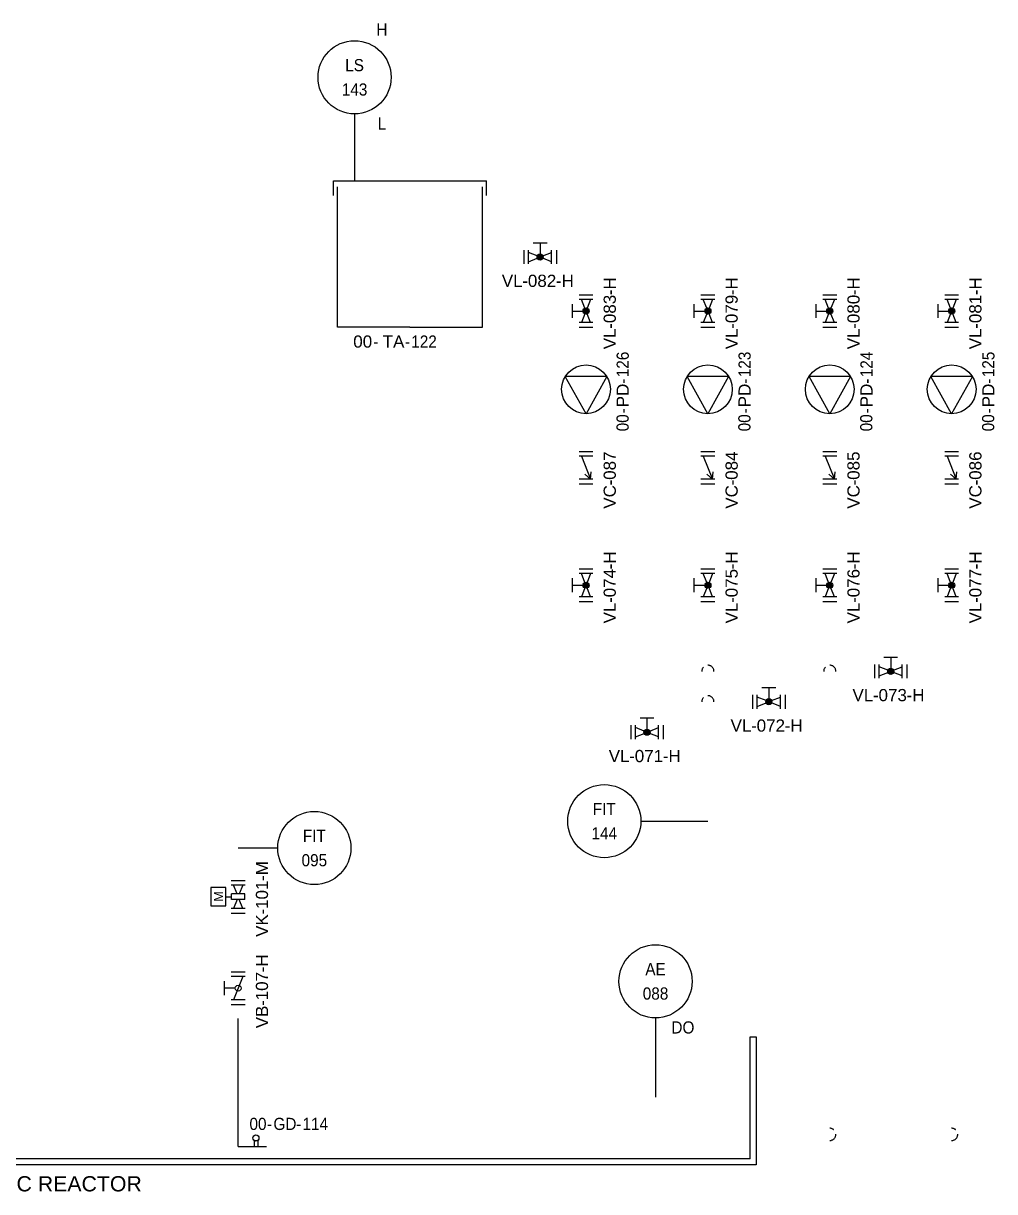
# Model space of a CAD drawing. Header units: millimetres. Extents: x 7 to 679, y 226 to 752.
# Drawn here: x 210.8 to 370.1, y 488.6 to 680.4 of the extents above; entities that cross this region are included whole.
import ezdxf
from ezdxf.enums import TextEntityAlignment as Align

# ---------------------------------------------------------------- set-up
doc = ezdxf.new("R2010")
doc.units = ezdxf.units.MM
doc.header["$LTSCALE"] = 0.25
doc.set_wipeout_variables(frame=1)
doc.linetypes.add('HIDDEN', pattern=[9.525, 6.35, -3.175])
doc.layers.add('chemical', color=4, linetype='HIDDEN', true_color=0x00ffff)
for name, color, linetype, lineweight, true_color in [('equipment', 5, 'Continuous', 25, 0x0000ff), ('instrumentation', 4, 'Continuous', 25, 0x00ffff), ('Text', 7, 'Continuous', 25, 0xffffff), ('unit', 1, 'Continuous', 25, 0xff0000), ('valve', 7, 'Continuous', 25, 0xffffff)]:
    doc.layers.add(name, color=color, linetype=linetype, lineweight=lineweight, true_color=true_color)
doc.styles.add('Organica', font='arial.ttf')

# ---------------------------------------------------------------- blocks, each defined once
blk = doc.blocks.new('*U38')
for p, q in [((-3.4, -2.11), (0, 4)), ((0, 4), (3.4, -2.11)), ((-3.4, -2.11), (3.4, -2.11))]:
    blk.add_line(p, q)
blk.add_circle((0, 0), 4)
at = {"char_height": 2, "width": 5.3402, "attachment_point": 6, "rotation": 269.9064, "line_spacing_factor": 0.9, "style": 'Organica'}
for insert in [(-6.01, 3.13), (-6.02, -1.77)]:
    blk.add_mtext('{\\W0.9;-}', dxfattribs=dict(at, insert=insert))
at = {"style": 'Organica', "flags": 1}
for tag, p in [('PUMP_TYPE', (-13.95, 99.74)), ('NOTE', (-13.95, 96.74)), ('NOTE_CHINESE', (-13.95, 93.74)), ('MATERIAL_HOUSING', (-13.95, 90.64)), ('MATERIAL_IMPELLER', (-13.95, 87.64)), ('INSTALLED_POWER', (-13.95, 81.43)), ('CONSUMED_POWER', (-13.95, 78.43)), ('MODEL', (-13.95, 75.32)), ('MANUFACTURE', (-13.95, 72.21)), ('UNIT_CAPACITY', (-13.42, 69.06)), ('SP_CAPACITY', (-13.42, 66.16)), ('UNIT_HEAD', (-13.42, 63.06)), ('SP_HEAD', (-13.42, 60.06)), ('INSTALLATION', (-13.42, 56.95)), ('STB_DTY', (-13.42, 53.63)), ('RUNNINGHOURS', (-13.42, 50.63)), ('HOSTNAME', (-12.95, 46.85)), ('DI', (-13.85, 41.6)), ('DO', (-13.85, 38.6)), ('PO', (-13.85, 26.6)), ('PROCESSUNITAREA', (-13.85, 23.6))]:
    blk.add_attdef(tag, text='', height=2, dxfattribs=at).set_placement(p, align=Align.MIDDLE_CENTER)
at = {"style": 'Organica', "width": 0.9}
blk.add_attdef('AREA_CODE', text='', height=2, rotation=269.9064, dxfattribs=at).set_placement((-5.99, 4.1), align=Align.MIDDLE_RIGHT)
at = {"style": 'Organica'}
blk.add_attdef('TAG_ID', text='', height=2, rotation=269.9064, dxfattribs=at).set_placement((-6.02, -0.93), align=Align.MIDDLE_RIGHT)
at = {"style": 'Organica', "width": 0.9, "flags": 8}
blk.add_attdef('TAG', text='', height=2, rotation=269.9064, dxfattribs=at).set_placement((-6.02, -4.08), align=Align.MIDDLE_CENTER)
blk = doc.blocks.new('*U40')
for p, q in [((-3.4, -2.11), (0, 4)), ((0, 4), (3.4, -2.11)), ((-3.4, -2.11), (3.4, -2.11))]:
    blk.add_line(p, q)
blk.add_circle((0, 0), 4)
at = {"char_height": 2, "width": 5.3402, "attachment_point": 6, "rotation": 269.9064, "line_spacing_factor": 0.9, "style": 'Organica'}
for insert in [(-6.01, 3.13), (-6.02, -1.77)]:
    blk.add_mtext('{\\W0.9;-}', dxfattribs=dict(at, insert=insert))
at = {"style": 'Organica', "flags": 1}
for tag, p in [('PUMP_TYPE', (-13.95, 99.74)), ('NOTE', (-13.95, 96.74)), ('NOTE_CHINESE', (-13.95, 93.74)), ('MATERIAL_HOUSING', (-13.95, 90.64)), ('MATERIAL_IMPELLER', (-13.95, 87.64)), ('INSTALLED_POWER', (-13.95, 81.43)), ('CONSUMED_POWER', (-13.95, 78.43)), ('MODEL', (-13.95, 75.32)), ('MANUFACTURE', (-13.95, 72.21)), ('UNIT_CAPACITY', (-13.42, 69.06)), ('SP_CAPACITY', (-13.42, 66.16)), ('UNIT_HEAD', (-13.42, 63.06)), ('SP_HEAD', (-13.42, 60.06)), ('INSTALLATION', (-13.42, 56.95)), ('STB_DTY', (-13.42, 53.63)), ('RUNNINGHOURS', (-13.42, 50.63)), ('HOSTNAME', (-12.95, 46.85)), ('DI', (-13.85, 41.6)), ('DO', (-13.85, 38.6)), ('PO', (-13.85, 26.6)), ('PROCESSUNITAREA', (-13.85, 23.6))]:
    blk.add_attdef(tag, text='', height=2, dxfattribs=at).set_placement(p, align=Align.MIDDLE_CENTER)
at = {"style": 'Organica', "width": 0.9}
blk.add_attdef('AREA_CODE', text='', height=2, rotation=269.9064, dxfattribs=at).set_placement((-5.99, 4.1), align=Align.MIDDLE_RIGHT)
at = {"style": 'Organica'}
blk.add_attdef('TAG_ID', text='', height=2, rotation=269.9064, dxfattribs=at).set_placement((-6.02, -0.93), align=Align.MIDDLE_RIGHT)
at = {"style": 'Organica', "width": 0.9, "flags": 8}
blk.add_attdef('TAG', text='', height=2, rotation=269.9064, dxfattribs=at).set_placement((-6.02, -4.08), align=Align.MIDDLE_CENTER)
blk = doc.blocks.new('*U42')
for p, q in [((-3.4, -2.11), (0, 4)), ((0, 4), (3.4, -2.11)), ((-3.4, -2.11), (3.4, -2.11))]:
    blk.add_line(p, q)
blk.add_circle((0, 0), 4)
at = {"char_height": 2, "width": 5.3402, "attachment_point": 6, "rotation": 269.9064, "line_spacing_factor": 0.9, "style": 'Organica'}
for insert in [(-6.01, 3.13), (-6.02, -1.77)]:
    blk.add_mtext('{\\W0.9;-}', dxfattribs=dict(at, insert=insert))
at = {"style": 'Organica', "flags": 1}
for tag, p in [('PUMP_TYPE', (-13.95, 99.74)), ('NOTE', (-13.95, 96.74)), ('NOTE_CHINESE', (-13.95, 93.74)), ('MATERIAL_HOUSING', (-13.95, 90.64)), ('MATERIAL_IMPELLER', (-13.95, 87.64)), ('INSTALLED_POWER', (-13.95, 81.43)), ('CONSUMED_POWER', (-13.95, 78.43)), ('MODEL', (-13.95, 75.32)), ('MANUFACTURE', (-13.95, 72.21)), ('UNIT_CAPACITY', (-13.42, 69.06)), ('SP_CAPACITY', (-13.42, 66.16)), ('UNIT_HEAD', (-13.42, 63.06)), ('SP_HEAD', (-13.42, 60.06)), ('INSTALLATION', (-13.42, 56.95)), ('STB_DTY', (-13.42, 53.63)), ('RUNNINGHOURS', (-13.42, 50.63)), ('HOSTNAME', (-12.95, 46.85)), ('DI', (-13.85, 41.6)), ('DO', (-13.85, 38.6)), ('PO', (-13.85, 26.6)), ('PROCESSUNITAREA', (-13.85, 23.6))]:
    blk.add_attdef(tag, text='', height=2, dxfattribs=at).set_placement(p, align=Align.MIDDLE_CENTER)
at = {"style": 'Organica', "width": 0.9}
blk.add_attdef('AREA_CODE', text='', height=2, rotation=269.9064, dxfattribs=at).set_placement((-5.99, 4.1), align=Align.MIDDLE_RIGHT)
at = {"style": 'Organica'}
blk.add_attdef('TAG_ID', text='', height=2, rotation=269.9064, dxfattribs=at).set_placement((-6.02, -0.93), align=Align.MIDDLE_RIGHT)
at = {"style": 'Organica', "width": 0.9, "flags": 8}
blk.add_attdef('TAG', text='', height=2, rotation=269.9064, dxfattribs=at).set_placement((-6.02, -4.08), align=Align.MIDDLE_CENTER)
blk = doc.blocks.new('*U44')
for p, q in [((-3.4, -2.11), (0, 4)), ((0, 4), (3.4, -2.11)), ((-3.4, -2.11), (3.4, -2.11))]:
    blk.add_line(p, q)
blk.add_circle((0, 0), 4)
at = {"char_height": 2, "width": 5.3402, "attachment_point": 6, "rotation": 270, "line_spacing_factor": 0.9, "style": 'Organica'}
for insert in [(-6.02, 3.13), (-6.02, -1.77)]:
    blk.add_mtext('{\\W0.9;-}', dxfattribs=dict(at, insert=insert))
at = {"style": 'Organica', "flags": 1}
for tag, p in [('PUMP_TYPE', (-13.95, 99.74)), ('NOTE', (-13.95, 96.74)), ('NOTE_CHINESE', (-13.95, 93.74)), ('MATERIAL_HOUSING', (-13.95, 90.64)), ('MATERIAL_IMPELLER', (-13.95, 87.64)), ('INSTALLED_POWER', (-13.95, 81.43)), ('CONSUMED_POWER', (-13.95, 78.43)), ('MODEL', (-13.95, 75.32)), ('MANUFACTURE', (-13.95, 72.21)), ('UNIT_CAPACITY', (-13.42, 69.06)), ('SP_CAPACITY', (-13.42, 66.16)), ('UNIT_HEAD', (-13.42, 63.06)), ('SP_HEAD', (-13.42, 60.06)), ('INSTALLATION', (-13.42, 56.95)), ('STB_DTY', (-13.42, 53.63)), ('RUNNINGHOURS', (-13.42, 50.63)), ('HOSTNAME', (-12.95, 46.85)), ('DI', (-13.85, 41.6)), ('DO', (-13.85, 38.6)), ('PO', (-13.85, 26.6)), ('PROCESSUNITAREA', (-13.85, 23.6))]:
    blk.add_attdef(tag, text='', height=2, dxfattribs=at).set_placement(p, align=Align.MIDDLE_CENTER)
at = {"style": 'Organica', "width": 0.9}
blk.add_attdef('AREA_CODE', text='', height=2, rotation=270, dxfattribs=at).set_placement((-6, 4.1), align=Align.MIDDLE_RIGHT)
at = {"style": 'Organica'}
blk.add_attdef('TAG_ID', text='', height=2, rotation=270, dxfattribs=at).set_placement((-6.02, -0.93), align=Align.MIDDLE_RIGHT)
at = {"style": 'Organica', "width": 0.9, "flags": 8}
blk.add_attdef('TAG', text='', height=2, rotation=270, dxfattribs=at).set_placement((-6.02, -4.08), align=Align.MIDDLE_CENTER)
blk = doc.blocks.new('*U48')
blk.add_line((1.14, 2.29), (-1.14, 2.29))
at = {"char_height": 2, "width": 5.3402, "style": 'Organica'}
for s, insert, attachment_point in [('-H', (2.6, -3.9), 4), ('-', (-1.98, -3.9), 6)]:
    blk.add_mtext(s, dxfattribs=dict(at, insert=insert, attachment_point=attachment_point))
at = {"style": 'Organica'}
for tag, flags, p in [('EQUIP_TYPE', 1, (-8.63, 62.54)), ('NOTE', 1, (-8.63, 59.54)), ('NOTE_CHINESE', 1, (-8.63, 56.54)), ('AREA_CODE', 1, (-8.63, 53.54)), ('DI', 1, (-8.63, 50.54)), ('DO', 1, (-8.63, 47.54)), ('AI', 1, (-8.63, 44.54)), ('AO', 1, (-8.63, 41.54)), ('PB', 1, (-8.63, 38.54)), ('PO', 1, (-8.63, 35.54)), ('SP_ACTUATED', 1, (-8.63, 32.54)), ('SIZE', 1, (-8.63, 23.54)), ('MATERIAL', 1, (-8.63, 19.54)), ('PRESSURE', 1, (-8.63, 15.54)), ('PROCESSUNITAREA', 1, (-8.63, 11.72)), ('HOSTNAME', 1, (-8.63, 8.23)), ('TAG', 8, (0.33, -3.9))]:
    blk.add_attdef(tag, text='', height=2, dxfattribs=dict(at, flags=flags)).set_placement(p, align=Align.MIDDLE_CENTER)
blk.add_attdef('TAG_ID', text='', height=2, dxfattribs=at).set_placement((-2.86, -3.9), align=Align.MIDDLE_RIGHT)
blk.add_wipeout([(-2.67, 1.14), (2.67, 1.14), (2.67, -1.14), (-2.67, -1.14)])
blk.add_hatch(color=256).paths.add_polyline_path([(0.5, 0, 1), (-0.5, 0, 1)])
for p, q in [((0, 2.29), (0, 0)), ((-2.67, 1.14), (-2.67, -1.14)), ((-1.9, -1.14), (-1.9, 1.14)), ((-0.46, 0.19), (-1.9, 0.76)), ((0.46, 0.19), (1.9, 0.76)), ((1.9, -1.14), (1.9, 1.14)), ((2.67, 1.14), (2.67, -1.14)), ((-1.9, -0.76), (-0.46, -0.19)), ((1.9, -0.76), (0.46, -0.19))]:
    blk.add_line(p, q)
blk.add_circle((0, 0), 0.5)
blk = doc.blocks.new('*U56')
at = {"insert": (-1.98, -3.9), "char_height": 2, "width": 5.3402, "attachment_point": 6, "style": 'Organica'}
blk.add_mtext('-', dxfattribs=at)
at = {"style": 'Organica'}
for tag, flags, p in [('EQUIP_TYPE', 1, (-8.63, 62.54)), ('NOTE', 1, (-8.63, 59.54)), ('NOTE_CHINESE', 1, (-8.63, 56.54)), ('AREA_CODE', 1, (-8.63, 53.54)), ('DI', 1, (-8.63, 50.54)), ('DO', 1, (-8.63, 47.54)), ('AI', 1, (-8.63, 44.54)), ('AO', 1, (-8.63, 41.54)), ('PB', 1, (-8.63, 38.54)), ('PO', 1, (-8.63, 35.54)), ('SP_ACTUATED', 1, (-8.63, 32.54)), ('SIZE', 1, (-8.63, 23.54)), ('MATERIAL', 1, (-8.63, 19.54)), ('PRESSURE', 1, (-8.63, 15.54)), ('PROCESSUNITAREA', 1, (-8.63, 11.72)), ('HOSTNAME', 1, (-8.63, 8.23)), ('TAG', 8, (0.33, -3.9))]:
    blk.add_attdef(tag, text='', height=2, dxfattribs=dict(at, flags=flags)).set_placement(p, align=Align.MIDDLE_CENTER)
blk.add_attdef('TAG_ID', text='', height=2, dxfattribs=at).set_placement((-2.86, -3.9), align=Align.MIDDLE_RIGHT)
blk.add_wipeout([(-2.67, 1.14), (2.67, 1.14), (2.67, -1.14), (-2.67, -1.14)])
for p, q in [((-2.67, 1.14), (-2.67, -1.14)), ((-1.9, -1.14), (-1.9, 1.14)), ((1.9, 0.76), (-1.9, -0.76)), ((-1.9, -0.76), (-1.09, 0.17)), ((1.9, -1.14), (1.9, 1.14)), ((2.67, 1.14), (2.67, -1.14)), ((-1.9, -0.76), (-0.67, -0.87))]:
    blk.add_line(p, q)
blk = doc.blocks.new('*U71')
blk.add_line((1.5, 4.5), (-1.5, 4.5))
at = {"style": 'Organica'}
blk.add_text('M', height=1.5, dxfattribs=at).set_placement((-0.82, 2.47))
at = {"char_height": 2, "width": 5.3402, "style": 'Organica'}
for s, insert, attachment_point in [('-M', (2.6, -3.9), 4), ('-', (-1.98, -3.9), 6)]:
    blk.add_mtext(s, dxfattribs=dict(at, insert=insert, attachment_point=attachment_point))
at = {"style": 'Organica'}
for tag, flags, p in [('EQUIP_TYPE', 1, (-8.63, 62.54)), ('NOTE', 1, (-8.63, 59.54)), ('NOTE_CHINESE', 1, (-8.63, 56.54)), ('AREA_CODE', 1, (-8.63, 53.54)), ('DI', 1, (-8.63, 50.54)), ('DO', 1, (-8.63, 47.54)), ('AI', 1, (-8.63, 44.54)), ('AO', 1, (-8.63, 41.54)), ('PB', 1, (-8.63, 38.54)), ('PO', 1, (-8.63, 35.54)), ('SP_ACTUATED', 1, (-8.63, 32.54)), ('SIZE', 1, (-8.63, 23.54)), ('MATERIAL', 1, (-8.63, 19.54)), ('PRESSURE', 1, (-8.63, 15.54)), ('PROCESSUNITAREA', 1, (-8.63, 11.72)), ('HOSTNAME', 1, (-8.63, 8.23)), ('TAG', 8, (0.33, -3.9))]:
    blk.add_attdef(tag, text='', height=2, dxfattribs=dict(at, flags=flags)).set_placement(p, align=Align.MIDDLE_CENTER)
blk.add_attdef('TAG_ID', text='', height=2, dxfattribs=at).set_placement((-2.86, -3.9), align=Align.MIDDLE_RIGHT)
blk.add_wipeout([(-2.67, 1.14), (2.67, 1.14), (2.67, -1.14), (-2.67, -1.14)])
for p, q in [((-1.5, 4.5), (-1.5, 2)), ((1.5, 2), (1.5, 4.5)), ((-1.5, 2), (0, 2)), ((0, 2), (0, 1.11)), ((0, 2), (1.5, 2)), ((-2.67, 1.14), (-2.67, -1.14)), ((-1.9, -1.14), (-1.9, 1.14)), ((-0.46, 0.19), (-1.9, 0.76)), ((-0.46, 1.11), (0.46, 1.11)), ((-0.46, -1.11), (-0.46, 1.11)), ((0.46, -1.11), (0.46, 1.11)), ((0.46, 0.19), (1.9, 0.76)), ((1.9, -1.14), (1.9, 1.14)), ((2.67, 1.14), (2.67, -1.14)), ((-1.9, -0.76), (-0.46, -0.19)), ((-0.46, -1.11), (0.46, -1.11)), ((1.9, -0.76), (0.46, -0.19))]:
    blk.add_line(p, q)
blk = doc.blocks.new('*U46')
blk.add_line((1.14, 2.29), (-1.14, 2.29))
at = {"char_height": 2, "width": 5.3402, "style": 'Organica'}
for s, insert, attachment_point in [('-H', (2.6, -3.9), 4), ('-', (-1.98, -3.9), 6)]:
    blk.add_mtext(s, dxfattribs=dict(at, insert=insert, attachment_point=attachment_point))
at = {"style": 'Organica'}
for tag, flags, p in [('EQUIP_TYPE', 1, (-8.63, 62.54)), ('NOTE', 1, (-8.63, 59.54)), ('NOTE_CHINESE', 1, (-8.63, 56.54)), ('AREA_CODE', 1, (-8.63, 53.54)), ('DI', 1, (-8.63, 50.54)), ('DO', 1, (-8.63, 47.54)), ('AI', 1, (-8.63, 44.54)), ('AO', 1, (-8.63, 41.54)), ('PB', 1, (-8.63, 38.54)), ('PO', 1, (-8.63, 35.54)), ('SP_ACTUATED', 1, (-8.63, 32.54)), ('SIZE', 1, (-8.63, 23.54)), ('MATERIAL', 1, (-8.63, 19.54)), ('PRESSURE', 1, (-8.63, 15.54)), ('PROCESSUNITAREA', 1, (-8.63, 11.72)), ('HOSTNAME', 1, (-8.63, 8.23)), ('TAG', 8, (0.33, -3.9))]:
    blk.add_attdef(tag, text='', height=2, dxfattribs=dict(at, flags=flags)).set_placement(p, align=Align.MIDDLE_CENTER)
blk.add_attdef('TAG_ID', text='', height=2, dxfattribs=at).set_placement((-2.86, -3.9), align=Align.MIDDLE_RIGHT)
blk.add_wipeout([(-2.67, 1.14), (2.67, 1.14), (2.67, -1.14), (-2.67, -1.14)])
for p, q in [((0, 0.5), (0, 2.29)), ((-2.67, 1.14), (-2.67, -1.14)), ((-1.9, -1.14), (-1.9, 1.14)), ((1.9, -0.76), (-1.9, 0.76)), ((1.9, -1.14), (1.9, 1.14)), ((2.67, 1.14), (2.67, -1.14))]:
    blk.add_line(p, q)
blk.add_circle((0, 0), 0.5)
blk = doc.blocks.new('*U95')
at = {"color": 4}
blk.add_line((0, 11), (0, 0), dxfattribs=at)
blk.add_circle((0, 17), 6, dxfattribs=at)
at = {"char_height": 2, "width": 5.3402, "attachment_point": 5, "line_spacing_factor": 0.9, "style": 'Organica'}
for s, insert in [('{\\W0.9;H}', (4.49, 24.85)), ('{\\W0.9;L}', (4.49, 9.42))]:
    blk.add_mtext(s, dxfattribs=dict(at, insert=insert))
at = {"style": 'Organica', "width": 0.9}
for tag, flags, p in [('EQUIP_TYPE', 9, (31.18, 65.35)), ('AREA_CODE', 9, (31.18, 62.35)), ('NOTE', 9, (31.18, 59.35)), ('NOTE_CHINESE', 9, (31.18, 56.35)), ('MODEL', 9, (31.18, 53.35)), ('MANUFACTURE', 9, (31.18, 50.35)), ('SPECIFICATION', 9, (31.18, 47.35)), ('DI', 9, (31.18, 44.35)), ('DO', 9, (31.18, 41.35)), ('AI', 9, (31.18, 38.35)), ('AO', 9, (31.18, 35.35)), ('PB', 9, (31.18, 32.35)), ('PO', 9, (31.18, 29.35)), ('PROCESSUNITAREA', 9, (31.18, 26.35)), ('TAG_ID', 8, (0, 19)), ('TAG', 8, (0, 15))]:
    blk.add_attdef(tag, text='', height=2, dxfattribs=dict(at, flags=flags)).set_placement(p, align=Align.MIDDLE_CENTER)
blk = doc.blocks.new('*U96')
at = {"color": 4}
blk.add_line((6, 17), (17, 17), dxfattribs=at)
blk.add_circle((0, 17), 6, dxfattribs=at)
at = {"style": 'Organica', "width": 0.9}
for tag, flags, p in [('SP_FLUID', 9, (31.18, 71.35)), ('SP_FLOW', 9, (31.18, 68.35)), ('EQUIP_TYPE', 9, (31.18, 65.35)), ('AREA_CODE', 9, (31.18, 62.35)), ('NOTE', 9, (31.18, 59.35)), ('NOTE_CHINESE', 9, (31.18, 56.35)), ('MODEL', 9, (31.18, 53.35)), ('MANUFACTURE', 9, (31.18, 50.35)), ('SPECIFICATION', 9, (31.18, 47.35)), ('DI', 9, (31.18, 44.35)), ('DO', 9, (31.18, 41.35)), ('AI', 9, (31.18, 38.35)), ('AO', 9, (31.18, 35.35)), ('PB', 9, (31.18, 32.35)), ('PO', 9, (31.18, 29.35)), ('PROCESSUNITAREA', 9, (31.18, 26.35)), ('TAG_ID', 8, (0, 19)), ('TAG', 8, (0, 15))]:
    blk.add_attdef(tag, text='', height=2, dxfattribs=dict(at, flags=flags)).set_placement(p, align=Align.MIDDLE_CENTER)
blk = doc.blocks.new('*U101')
at = {"color": 4}
blk.add_line((0, 11), (0, -2), dxfattribs=at)
blk.add_circle((0, 17), 6, dxfattribs=at)
at = {"insert": (4.49, 9.42), "char_height": 2, "width": 5.3402, "attachment_point": 5, "line_spacing_factor": 0.9, "style": 'Organica'}
blk.add_mtext('{\\W0.9;DO}', dxfattribs=at)
at = {"style": 'Organica', "width": 0.9}
for tag, flags, p in [('EQUIP_TYPE', 9, (31.18, 65.35)), ('AREA_CODE', 9, (31.18, 62.35)), ('NOTE', 9, (31.18, 59.35)), ('NOTE_CHINESE', 9, (31.18, 56.35)), ('MODEL', 9, (31.18, 53.35)), ('MANUFACTURE', 9, (31.18, 50.35)), ('SPECIFICATION', 9, (31.18, 47.35)), ('DI', 9, (31.18, 44.35)), ('DO', 9, (31.18, 41.35)), ('AI', 9, (31.18, 38.35)), ('AO', 9, (31.18, 35.35)), ('PB', 9, (31.18, 32.35)), ('PO', 9, (31.18, 29.35)), ('PROCESSUNITAREA', 9, (31.18, 26.35)), ('TAG_ID', 8, (0, 19)), ('TAG', 8, (0, 15))]:
    blk.add_attdef(tag, text='', height=2, dxfattribs=dict(at, flags=flags)).set_placement(p, align=Align.MIDDLE_CENTER)
blk = doc.blocks.new('*U102')
at = {"color": 4}
blk.add_line((-6, 17), (-12.5, 17), dxfattribs=at)
blk.add_circle((0, 17), 6, dxfattribs=at)
at = {"style": 'Organica', "width": 0.9}
for tag, flags, p in [('SP_FLUID', 9, (31.18, 71.35)), ('SP_FLOW', 9, (31.18, 68.35)), ('EQUIP_TYPE', 9, (31.18, 65.35)), ('AREA_CODE', 9, (31.18, 62.35)), ('NOTE', 9, (31.18, 59.35)), ('NOTE_CHINESE', 9, (31.18, 56.35)), ('MODEL', 9, (31.18, 53.35)), ('MANUFACTURE', 9, (31.18, 50.35)), ('SPECIFICATION', 9, (31.18, 47.35)), ('DI', 9, (31.18, 44.35)), ('DO', 9, (31.18, 41.35)), ('AI', 9, (31.18, 38.35)), ('AO', 9, (31.18, 35.35)), ('PB', 9, (31.18, 32.35)), ('PO', 9, (31.18, 29.35)), ('PROCESSUNITAREA', 9, (31.18, 26.35)), ('TAG_ID', 8, (0, 19)), ('TAG', 8, (0, 15))]:
    blk.add_attdef(tag, text='', height=2, dxfattribs=dict(at, flags=flags)).set_placement(p, align=Align.MIDDLE_CENTER)
blk = doc.blocks.new('*U122')
blk.add_hatch(color=256).paths.add_polyline_path([(4.21, 2), (3.61, 2, 0.327852)])
for p, q in [((1, 1), (1, 22)), ((3.61, 2), (3.61, 1)), ((3.61, 2), (4.21, 2)), ((4.21, 2), (4.21, 1)), ((1, 1), (5.67, 1))]:
    blk.add_line(p, q)
blk.add_circle((3.91, 2.41), 0.507)
at = {"char_height": 2, "width": 5.3402, "attachment_point": 6, "line_spacing_factor": 0.9, "style": 'Organica'}
for insert in [(6.55, 4.72), (11.35, 4.72)]:
    blk.add_mtext('{\\W0.9;-}', dxfattribs=dict(at, insert=insert))
at = {"style": 'Organica', "flags": 1}
for tag, p in [('EQUIP_TYPE', (30.85, 68.43)), ('NOTE', (30.85, 65.43)), ('NOTE_CHINESE', (30.85, 62.43)), ('MATERIAL_MEMBRANE', (30.85, 59.33)), ('MATERIAL_PIPE', (30.85, 56.33)), ('MATERIAL_FRAME', (30.85, 53.33)), ('STB_DTY', (30.85, 50.13)), ('MODEL', (30.85, 47.01)), ('MANUFACTURE', (30.85, 43.91)), ('NUMBEROFG', (30.85, 40.63)), ('NUMBEROFDIFF', (30.85, 37.52)), ('INSTALLATION', (31.25, 34.42)), ('UNIT_FLOWMIN', (31.25, 31.42)), ('UNIT_FLOWMAX', (31.25, 28.42)), ('SP_FLOWMAX', (31.25, 25.42)), ('SP_FLOWMIN', (31.25, 22.42)), ('PROCESSUNITAREA', (31.25, 19.05))]:
    blk.add_attdef(tag, text='', height=2, dxfattribs=at).set_placement(p, align=Align.MIDDLE_CENTER)
at = {"style": 'Organica', "width": 0.9}
for tag, p in [('AREA_CODE', (5.65, 4.72)), ('TAG_ID', (10.56, 4.72))]:
    blk.add_attdef(tag, text='', height=2, dxfattribs=at).set_placement(p, align=Align.MIDDLE_RIGHT)
at = {"style": 'Organica', "width": 0.9, "flags": 8}
blk.add_attdef('TAG', text='', height=2, dxfattribs=at).set_placement((13.65, 4.72), align=Align.MIDDLE_CENTER)
blk = doc.blocks.new('break')
blk.add_wipeout([(-0.12, 0.11), (-0.12, 0.89), (0, 1), (0.12, 0.89), (0.12, 0.11), (0, 0)])
blk.add_wipeout([(-0.12, -0.11), (-0.12, -0.89), (0, -1), (0.12, -0.89), (0.12, -0.11), (0, 0)])
blk.add_arc((0, 0), 1, 270, 90)
blk = doc.blocks.new('*U135')
for p, q in [((1, 21), (0, 21)), ((0, 21), (0, 1)), ((1, 1), (1, 21)), ((245, 1), (245, 21)), ((245, 21), (246, 21)), ((246, 21), (246, 1)), ((0, 1), (0, 0)), ((246, 0), (0, 0)), ((245, 1), (1, 1)), ((246, 1), (246, 0))]:
    blk.add_line(p, q)
at = {"style": 'Organica', "flags": 1}
for tag, p in [('AREA_CODE', (16.02, 62.63)), ('EQUIP_TYPE', (16.02, 59.63)), ('WIDTH', (16.02, 56.63)), ('HEIGHT', (16.02, 53.69)), ('LENGTH', (16.02, 50.66)), ('LIQUIDLEVEL', (16.02, 47.66)), ('VOLUME', (16.02, 44.7)), ('HOSTNAME', (15.63, 40.38))]:
    blk.add_attdef(tag, text='', height=2, dxfattribs=at).set_placement(p, align=Align.MIDDLE_CENTER)
at = {"layer": 'Text', "style": 'Organica'}
for tag, p in [('NAME1', (128.31, -3.11)), ('NAME2', (128.31, -6.86))]:
    blk.add_attdef(tag, text='', height=2.5, dxfattribs=at).set_placement(p, align=Align.MIDDLE_CENTER)
blk = doc.blocks.new('*U138')
for p, q in [((-7.77, 20.87), (-7.77, 23.29)), ((-7.77, 23.29), (17.37, 23.29)), ((17.37, 20.87), (17.37, 23.29)), ((-7.08, -0.72), (-7.08, 22.29)), ((16.69, -0.72), (16.69, 22.29)), ((4.8, -0.72), (-7.08, -0.72)), ((4.8, -0.72), (16.69, -0.72))]:
    blk.add_line(p, q)
at = {"char_height": 2, "width": 5.3402, "attachment_point": 6, "line_spacing_factor": 0.9, "style": 'Organica'}
for insert in [(-0.4, -3.09), (4.8, -3.09)]:
    blk.add_mtext('{\\W0.9;-}', dxfattribs=dict(at, insert=insert))
at = {"style": 'Organica', "flags": 1}
for tag, p in [('EQUIP_TYPE', (33.98, 43.48)), ('NOTE', (33.98, 40.48)), ('NOTE_CHINESE', (33.98, 37.48)), ('STB_DTY', (33.98, 34.48)), ('MATERIAL_BODY', (33.98, 31.37)), ('MODEL', (33.98, 28.06)), ('MANUFACTURE', (33.98, 24.95)), ('SP_VOLUME', (34.06, 21.66)), ('PROCESSUNITAREA', (34.06, 15.42))]:
    blk.add_attdef(tag, text='', height=2, dxfattribs=at).set_placement(p, align=Align.MIDDLE_CENTER)
at = {"style": 'Organica'}
for tag, p in [('AREA_CODE', (-1.4, -3.09)), ('TAG_ID', (3.89, -3.09))]:
    blk.add_attdef(tag, text='', height=2, dxfattribs=at).set_placement(p, align=Align.MIDDLE_RIGHT)
at = {"style": 'Organica', "width": 0.9, "flags": 8}
blk.add_attdef('TAG', text='', height=2, dxfattribs=at).set_placement((7.11, -3.09), align=Align.MIDDLE_CENTER)

msp = doc.modelspace()

# ---------------------------------------------------------------- block references
at = {"layer": 'chemical', "rotation": 90}
for p in [(323.08, 574), (343.08, 574), (323.08, 569)]:
    msp.add_blockref('break', p, dxfattribs=at)
at = {"layer": 'chemical'}
for p in [(343.08, 498), (363.08, 498)]:
    msp.add_blockref('break', p, dxfattribs=at)
at = {"layer": 'equipment'}
ref = msp.add_blockref('*U138', (269.39, 631.21), dxfattribs=at)
ref.add_attrib('TAG', '122', dxfattribs={"layer": '0', "height": 2, "style": 'Organica', "width": 0.9}).set_placement((276.5, 628.13), align=Align.MIDDLE_CENTER)
ref.add_attrib('AREA_CODE', '00', dxfattribs={"layer": '0', "height": 2, "style": 'Organica'}).set_placement((267.99, 628.13), align=Align.MIDDLE_RIGHT)
ref.add_attrib('TAG_ID', 'TA', dxfattribs={"layer": '0', "height": 2, "style": 'Organica'}).set_placement((273.28, 628.13), align=Align.MIDDLE_RIGHT)
ref = msp.add_blockref('*U122', (245, 495), dxfattribs=at)
ref.add_attrib('TAG', '114', dxfattribs={"layer": '0', "height": 2, "style": 'Organica', "width": 0.9}).set_placement((258.65, 499.72), align=Align.MIDDLE_CENTER)
ref.add_attrib('AREA_CODE', '00', dxfattribs={"layer": '0', "height": 2, "style": 'Organica', "width": 0.9}).set_placement((250.65, 499.72), align=Align.MIDDLE_RIGHT)
ref.add_attrib('TAG_ID', 'GD', dxfattribs={"layer": '0', "height": 2, "style": 'Organica', "width": 0.9}).set_placement((255.56, 499.72), align=Align.MIDDLE_RIGHT)
at = {"layer": 'instrumentation'}
ref = msp.add_blockref('*U95', (265.1, 654.5), dxfattribs=at)
ref.add_attrib('TAG', '143', dxfattribs={"layer": '0', "height": 2, "style": 'Organica', "width": 0.9}).set_placement((265.1, 669.5), align=Align.MIDDLE_CENTER)
ref.add_attrib('TAG_ID', 'LS', dxfattribs={"layer": '0', "height": 2, "style": 'Organica', "width": 0.9}).set_placement((265.1, 673.5), align=Align.MIDDLE_CENTER)
ref = msp.add_blockref('*U96', (306.08, 532.41), dxfattribs=at)
ref.add_attrib('TAG', '144', dxfattribs={"layer": '0', "height": 2, "style": 'Organica', "width": 0.9}).set_placement((306.08, 547.41), align=Align.MIDDLE_CENTER)
ref.add_attrib('TAG_ID', 'FIT', dxfattribs={"layer": '0', "height": 2, "style": 'Organica', "width": 0.9}).set_placement((306.08, 551.41), align=Align.MIDDLE_CENTER)
ref = msp.add_blockref('*U102', (258.5, 528), dxfattribs=at)
ref.add_attrib('TAG', '095', dxfattribs={"layer": '0', "height": 2, "style": 'Organica', "width": 0.9}).set_placement((258.5, 543), align=Align.MIDDLE_CENTER)
ref.add_attrib('TAG_ID', 'FIT', dxfattribs={"layer": '0', "height": 2, "style": 'Organica', "width": 0.9}).set_placement((258.5, 547), align=Align.MIDDLE_CENTER)
ref = msp.add_blockref('*U101', (314.49, 506.12), dxfattribs=at)
ref.add_attrib('TAG', '088', dxfattribs={"layer": '0', "height": 2, "style": 'Organica', "width": 0.9}).set_placement((314.49, 521.12), align=Align.MIDDLE_CENTER)
ref.add_attrib('TAG_ID', 'AE', dxfattribs={"layer": '0', "height": 2, "style": 'Organica', "width": 0.9}).set_placement((314.49, 525.12), align=Align.MIDDLE_CENTER)
at = {"layer": 'unit'}
ref = msp.add_blockref('*U135', (85, 493), dxfattribs=at)
ref.add_attrib('NAME1', 'AEROBIC REACTOR', dxfattribs={"layer": 'Text', "height": 2.5, "style": 'Organica'}).set_placement((213.31, 489.89), align=Align.MIDDLE_CENTER)
at = {"layer": 'valve'}
ref = msp.add_blockref('*U48', (303.08, 633.14), dxfattribs=dict(at, rotation=90))
ref.add_attrib('TAG', '083', dxfattribs={"layer": '0', "height": 2, "rotation": 90, "style": 'Organica'}).set_placement((306.97, 633.48), align=Align.MIDDLE_CENTER)
ref.add_attrib('TAG_ID', 'VL', dxfattribs={"layer": '0', "height": 2, "rotation": 90, "style": 'Organica'}).set_placement((306.97, 630.28), align=Align.MIDDLE_RIGHT)
ref = msp.add_blockref('*U48', (323.08, 633.14), dxfattribs=dict(at, rotation=90))
ref.add_attrib('TAG', '079', dxfattribs={"layer": '0', "height": 2, "rotation": 90, "style": 'Organica'}).set_placement((326.97, 633.48), align=Align.MIDDLE_CENTER)
ref.add_attrib('TAG_ID', 'VL', dxfattribs={"layer": '0', "height": 2, "rotation": 90, "style": 'Organica'}).set_placement((326.97, 630.28), align=Align.MIDDLE_RIGHT)
ref = msp.add_blockref('*U48', (343.08, 633.14), dxfattribs=dict(at, rotation=90))
ref.add_attrib('TAG', '080', dxfattribs={"layer": '0', "height": 2, "rotation": 90, "style": 'Organica'}).set_placement((346.97, 633.48), align=Align.MIDDLE_CENTER)
ref.add_attrib('TAG_ID', 'VL', dxfattribs={"layer": '0', "height": 2, "rotation": 90, "style": 'Organica'}).set_placement((346.97, 630.28), align=Align.MIDDLE_RIGHT)
ref = msp.add_blockref('*U48', (363.08, 633.14), dxfattribs=dict(at, rotation=90))
ref.add_attrib('TAG', '081', dxfattribs={"layer": '0', "height": 2, "rotation": 90, "style": 'Organica'}).set_placement((366.97, 633.48), align=Align.MIDDLE_CENTER)
ref.add_attrib('TAG_ID', 'VL', dxfattribs={"layer": '0', "height": 2, "rotation": 90, "style": 'Organica'}).set_placement((366.97, 630.28), align=Align.MIDDLE_RIGHT)
ref = msp.add_blockref('*U56', (303.08, 607.43), dxfattribs=dict(at, rotation=90))
ref.add_attrib('TAG', '087', dxfattribs={"layer": '0', "height": 2, "rotation": 90, "style": 'Organica'}).set_placement((306.97, 607.76), align=Align.MIDDLE_CENTER)
ref.add_attrib('TAG_ID', 'VC', dxfattribs={"layer": '0', "height": 2, "rotation": 90, "style": 'Organica'}).set_placement((306.97, 604.57), align=Align.MIDDLE_RIGHT)
ref = msp.add_blockref('*U56', (323.08, 607.43), dxfattribs=dict(at, rotation=90))
ref.add_attrib('TAG', '084', dxfattribs={"layer": '0', "height": 2, "rotation": 90, "style": 'Organica'}).set_placement((326.97, 607.76), align=Align.MIDDLE_CENTER)
ref.add_attrib('TAG_ID', 'VC', dxfattribs={"layer": '0', "height": 2, "rotation": 90, "style": 'Organica'}).set_placement((326.97, 604.57), align=Align.MIDDLE_RIGHT)
ref = msp.add_blockref('*U56', (343.08, 607.43), dxfattribs=dict(at, rotation=90))
ref.add_attrib('TAG', '085', dxfattribs={"layer": '0', "height": 2, "rotation": 90, "style": 'Organica'}).set_placement((346.97, 607.76), align=Align.MIDDLE_CENTER)
ref.add_attrib('TAG_ID', 'VC', dxfattribs={"layer": '0', "height": 2, "rotation": 90, "style": 'Organica'}).set_placement((346.97, 604.57), align=Align.MIDDLE_RIGHT)
ref = msp.add_blockref('*U56', (363.08, 607.43), dxfattribs=dict(at, rotation=90))
ref.add_attrib('TAG', '086', dxfattribs={"layer": '0', "height": 2, "rotation": 90, "style": 'Organica'}).set_placement((366.97, 607.76), align=Align.MIDDLE_CENTER)
ref.add_attrib('TAG_ID', 'VC', dxfattribs={"layer": '0', "height": 2, "rotation": 90, "style": 'Organica'}).set_placement((366.97, 604.57), align=Align.MIDDLE_RIGHT)
ref = msp.add_blockref('*U48', (303.08, 588.14), dxfattribs=dict(at, rotation=90))
ref.add_attrib('TAG', '074', dxfattribs={"layer": '0', "height": 2, "rotation": 90, "style": 'Organica'}).set_placement((306.97, 588.48), align=Align.MIDDLE_CENTER)
ref.add_attrib('TAG_ID', 'VL', dxfattribs={"layer": '0', "height": 2, "rotation": 90, "style": 'Organica'}).set_placement((306.97, 585.28), align=Align.MIDDLE_RIGHT)
ref = msp.add_blockref('*U48', (323.08, 588.14), dxfattribs=dict(at, rotation=90))
ref.add_attrib('TAG', '075', dxfattribs={"layer": '0', "height": 2, "rotation": 90, "style": 'Organica'}).set_placement((326.97, 588.48), align=Align.MIDDLE_CENTER)
ref.add_attrib('TAG_ID', 'VL', dxfattribs={"layer": '0', "height": 2, "rotation": 90, "style": 'Organica'}).set_placement((326.97, 585.28), align=Align.MIDDLE_RIGHT)
ref = msp.add_blockref('*U48', (343.08, 588.14), dxfattribs=dict(at, rotation=90))
ref.add_attrib('TAG', '076', dxfattribs={"layer": '0', "height": 2, "rotation": 90, "style": 'Organica'}).set_placement((346.97, 588.48), align=Align.MIDDLE_CENTER)
ref.add_attrib('TAG_ID', 'VL', dxfattribs={"layer": '0', "height": 2, "rotation": 90, "style": 'Organica'}).set_placement((346.97, 585.28), align=Align.MIDDLE_RIGHT)
ref = msp.add_blockref('*U48', (363.08, 588.14), dxfattribs=dict(at, rotation=90))
ref.add_attrib('TAG', '077', dxfattribs={"layer": '0', "height": 2, "rotation": 90, "style": 'Organica'}).set_placement((366.97, 588.48), align=Align.MIDDLE_CENTER)
ref.add_attrib('TAG_ID', 'VL', dxfattribs={"layer": '0', "height": 2, "rotation": 90, "style": 'Organica'}).set_placement((366.97, 585.28), align=Align.MIDDLE_RIGHT)
ref = msp.add_blockref('*U48', (353.08, 574), dxfattribs=at)
ref.add_attrib('TAG', '073', dxfattribs={"layer": '0', "height": 2, "style": 'Organica'}).set_placement((353.41, 570.1), align=Align.MIDDLE_CENTER)
ref.add_attrib('TAG_ID', 'VL', dxfattribs={"layer": '0', "height": 2, "style": 'Organica'}).set_placement((350.22, 570.1), align=Align.MIDDLE_RIGHT)
ref = msp.add_blockref('*U48', (333.08, 569), dxfattribs=at)
ref.add_attrib('TAG', '072', dxfattribs={"layer": '0', "height": 2, "style": 'Organica'}).set_placement((333.41, 565.1), align=Align.MIDDLE_CENTER)
ref.add_attrib('TAG_ID', 'VL', dxfattribs={"layer": '0', "height": 2, "style": 'Organica'}).set_placement((330.22, 565.1), align=Align.MIDDLE_RIGHT)
ref = msp.add_blockref('*U48', (313.08, 564), dxfattribs=at)
ref.add_attrib('TAG', '071', dxfattribs={"layer": '0', "height": 2, "style": 'Organica'}).set_placement((313.41, 560.1), align=Align.MIDDLE_CENTER)
ref.add_attrib('TAG_ID', 'VL', dxfattribs={"layer": '0', "height": 2, "style": 'Organica'}).set_placement((310.22, 560.1), align=Align.MIDDLE_RIGHT)

# ---------------------------------------------------------------- next in the draw order: block references
at = {"layer": 'equipment'}
ref = msp.add_blockref('*U44', (303.08, 620.29), dxfattribs=dict(at, rotation=180))
ref.add_attrib('TAG', '126', dxfattribs={"layer": '0', "height": 2, "rotation": 90, "style": 'Organica', "width": 0.9}).set_placement((309.1, 624.37), align=Align.MIDDLE_CENTER)
ref.add_attrib('AREA_CODE', '00', dxfattribs={"layer": '0', "height": 2, "rotation": 90, "style": 'Organica', "width": 0.9}).set_placement((309.08, 616.19), align=Align.MIDDLE_RIGHT)
ref.add_attrib('TAG_ID', 'PD', dxfattribs={"layer": '0', "height": 2, "rotation": 90, "style": 'Organica'}).set_placement((309.1, 621.22), align=Align.MIDDLE_RIGHT)
ref = msp.add_blockref('*U38', (323.08, 620.29), dxfattribs=dict(at, rotation=180))
ref.add_attrib('TAG', '123', dxfattribs={"layer": '0', "height": 2, "rotation": 89.9064, "style": 'Organica', "width": 0.9}).set_placement((329.1, 624.37), align=Align.MIDDLE_CENTER)
ref.add_attrib('AREA_CODE', '00', dxfattribs={"layer": '0', "height": 2, "rotation": 89.9064, "style": 'Organica', "width": 0.9}).set_placement((329.07, 616.19), align=Align.MIDDLE_RIGHT)
ref.add_attrib('TAG_ID', 'PD', dxfattribs={"layer": '0', "height": 2, "rotation": 89.9064, "style": 'Organica'}).set_placement((329.1, 621.22), align=Align.MIDDLE_RIGHT)
ref = msp.add_blockref('*U40', (343.08, 620.29), dxfattribs=dict(at, rotation=180))
ref.add_attrib('TAG', '124', dxfattribs={"layer": '0', "height": 2, "rotation": 89.9064, "style": 'Organica', "width": 0.9}).set_placement((349.1, 624.37), align=Align.MIDDLE_CENTER)
ref.add_attrib('AREA_CODE', '00', dxfattribs={"layer": '0', "height": 2, "rotation": 89.9064, "style": 'Organica', "width": 0.9}).set_placement((349.07, 616.19), align=Align.MIDDLE_RIGHT)
ref.add_attrib('TAG_ID', 'PD', dxfattribs={"layer": '0', "height": 2, "rotation": 89.9064, "style": 'Organica'}).set_placement((349.1, 621.22), align=Align.MIDDLE_RIGHT)
ref = msp.add_blockref('*U42', (363.08, 620.29), dxfattribs=dict(at, rotation=180))
ref.add_attrib('TAG', '125', dxfattribs={"layer": '0', "height": 2, "rotation": 89.9064, "style": 'Organica', "width": 0.9}).set_placement((369.1, 624.37), align=Align.MIDDLE_CENTER)
ref.add_attrib('AREA_CODE', '00', dxfattribs={"layer": '0', "height": 2, "rotation": 89.9064, "style": 'Organica', "width": 0.9}).set_placement((369.07, 616.19), align=Align.MIDDLE_RIGHT)
ref.add_attrib('TAG_ID', 'PD', dxfattribs={"layer": '0', "height": 2, "rotation": 89.9064, "style": 'Organica'}).set_placement((369.1, 621.22), align=Align.MIDDLE_RIGHT)
at = {"layer": 'valve'}
ref = msp.add_blockref('*U48', (295.54, 642), dxfattribs=at)
ref.add_attrib('TAG', '082', dxfattribs={"layer": '0', "height": 2, "style": 'Organica'}).set_placement((295.87, 638.1), align=Align.MIDDLE_CENTER)
ref.add_attrib('TAG_ID', 'VL', dxfattribs={"layer": '0', "height": 2, "style": 'Organica'}).set_placement((292.68, 638.1), align=Align.MIDDLE_RIGHT)
ref = msp.add_blockref('*U71', (246, 537), dxfattribs=dict(at, rotation=90))
ref.add_attrib('TAG', '101', dxfattribs={"layer": '0', "height": 2, "rotation": 90, "style": 'Organica'}).set_placement((249.9, 537.33), align=Align.MIDDLE_CENTER)
ref.add_attrib('TAG_ID', 'VK', dxfattribs={"layer": '0', "height": 2, "rotation": 90, "style": 'Organica'}).set_placement((249.9, 534.14), align=Align.MIDDLE_RIGHT)
ref = msp.add_blockref('*U46', (246, 522), dxfattribs=dict(at, rotation=90))
ref.add_attrib('TAG', '107', dxfattribs={"layer": '0', "height": 2, "rotation": 90, "style": 'Organica'}).set_placement((249.9, 522.33), align=Align.MIDDLE_CENTER)
ref.add_attrib('TAG_ID', 'VB', dxfattribs={"layer": '0', "height": 2, "rotation": 90, "style": 'Organica'}).set_placement((249.9, 519.14), align=Align.MIDDLE_RIGHT)

doc.saveas('drawing.dxf')
